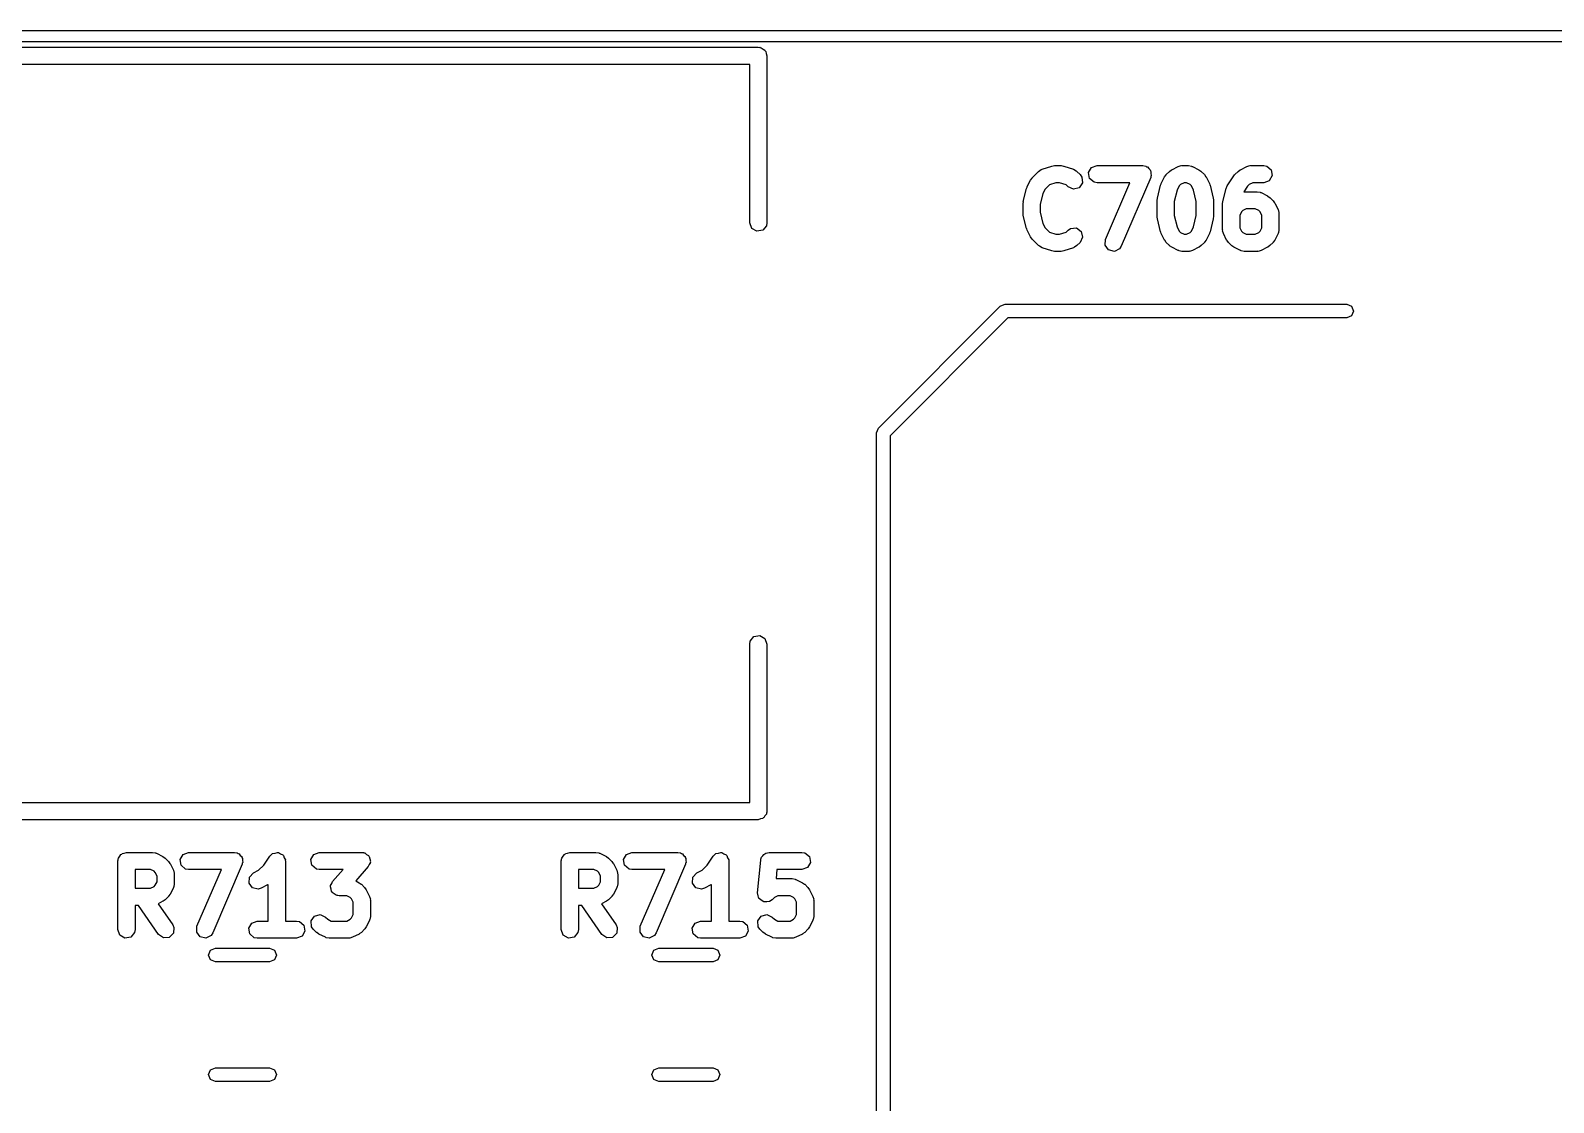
# Model space of a CAD drawing. Extents: x 59.1 to 150.6, y -119.5 to -80.2.
# Drawn here: x 114.8 to 128.1, y -91.32 to -81.95 of the extents above; entities that cross this region are included whole.
import ezdxf

# ---------------------------------------------------------------- set-up
doc = ezdxf.new("R2010")
doc.units = 0
doc.layers.add('BLACK', color=7, linetype='CONTINUOUS')

msp = doc.modelspace()

# ---------------------------------------------------------------- linework, layer by layer
at = {"layer": 'BLACK', "linetype": 'CONTINUOUS'}
for p, q in [((60, -81.95), (149, -81.95)), ((149, -82.05), (60, -82.05)), ((114.556, -82.096), (121.156, -82.096)), ((121.156, -82.096), (121.166, -82.0977)), ((121.166, -82.0977), (121.169, -82.0971)), ((121.169, -82.0971), (121.172, -82.0988)), ((121.172, -82.0988), (121.182, -82.1005)), ((121.182, -82.1005), (121.197, -82.113)), ((121.197, -82.113), (121.213, -82.1228)), ((121.081, -82.246), (114.631, -82.246)), ((121.081, -83.631), (121.081, -82.246)), ((121.213, -82.1228), (121.216, -82.1291)), ((121.216, -82.1291), (121.221, -82.1335)), ((121.221, -82.1335), (121.224, -82.1527)), ((121.224, -82.1527), (121.231, -82.171)), ((121.231, -82.171), (121.231, -83.631)), ((123.605, -83.181), (123.627, -83.166)), ((123.627, -83.166), (123.631, -83.1656)), ((123.631, -83.1656), (123.635, -83.1628)), ((123.635, -83.1628), (123.72, -83.1343)), ((123.72, -83.1343), (123.743, -83.131)), ((123.743, -83.131), (123.744, -83.1304)), ((123.744, -83.1304), (123.801, -83.1304)), ((123.801, -83.1304), (123.823, -83.1343)), ((123.823, -83.1343), (123.825, -83.1343)), ((123.825, -83.1343), (123.911, -83.1628)), ((123.911, -83.1628), (123.934, -83.1753)), ((123.934, -83.1753), (123.936, -83.1791)), ((124.042, -83.1924), (124.067, -83.148)), ((124.067, -83.148), (124.116, -83.1304)), ((124.116, -83.1304), (124.516, -83.1304)), ((124.516, -83.1304), (124.541, -83.135)), ((124.541, -83.135), (124.548, -83.1406)), ((124.548, -83.1406), (124.557, -83.1427)), ((124.557, -83.1427), (124.567, -83.1567)), ((124.567, -83.1567), (124.581, -83.1679)), ((124.581, -83.1679), (124.582, -83.1767)), ((124.582, -83.1767), (124.587, -83.1837)), ((124.748, -83.181), (124.767, -83.1681)), ((124.767, -83.1681), (124.768, -83.1669)), ((124.768, -83.1669), (124.825, -83.1383)), ((124.825, -83.1383), (124.85, -83.1309)), ((124.85, -83.1309), (124.854, -83.132)), ((124.854, -83.132), (124.858, -83.1304)), ((124.858, -83.1304), (124.916, -83.1304)), ((124.916, -83.1304), (124.941, -83.135)), ((124.941, -83.135), (124.945, -83.1378)), ((124.945, -83.1378), (124.949, -83.1383)), ((124.949, -83.1383), (125.006, -83.1669)), ((125.006, -83.1669), (125.024, -83.1803)), ((125.348, -83.181), (125.367, -83.1681)), ((125.367, -83.1681), (125.368, -83.1669)), ((125.368, -83.1669), (125.425, -83.1383)), ((125.425, -83.1383), (125.45, -83.1309)), ((125.45, -83.1309), (125.454, -83.132)), ((125.454, -83.132), (125.458, -83.1304)), ((125.458, -83.1304), (125.573, -83.1304)), ((125.573, -83.1304), (125.598, -83.135)), ((125.598, -83.135), (125.638, -83.1679)), ((125.638, -83.1679), (125.647, -83.2185)), ((123.506, -83.3147), (123.534, -83.2576)), ((123.534, -83.2576), (123.548, -83.2396)), ((123.548, -83.2381), (123.605, -83.181)), ((123.548, -83.2396), (123.548, -83.2381)), ((123.699, -83.2996), (123.663, -83.3356)), ((123.756, -83.2804), (123.699, -83.2996)), ((123.789, -83.2804), (123.756, -83.2804)), ((123.846, -83.2996), (123.789, -83.2804)), ((123.863, -83.3156), (123.846, -83.2996)), ((123.936, -83.1791), (123.94, -83.181)), ((123.94, -83.181), (123.969, -83.2095)), ((123.988, -83.282), (123.959, -83.324)), ((123.969, -83.2095), (123.984, -83.2309)), ((123.984, -83.2309), (123.988, -83.282)), ((124.051, -83.2429), (124.042, -83.1924)), ((124.09, -83.2759), (124.051, -83.2429)), ((124.116, -83.2804), (124.09, -83.2759)), ((124.402, -83.2804), (124.116, -83.2804)), ((124.189, -83.7759), (124.402, -83.2804)), ((124.585, -83.235), (124.327, -83.835)), ((124.589, -83.2185), (124.585, -83.2261)), ((124.585, -83.2261), (124.585, -83.235)), ((124.587, -83.1837), (124.586, -83.2012)), ((124.586, -83.2012), (124.589, -83.2185)), ((124.643, -83.4158), (124.671, -83.3015)), ((124.671, -83.3015), (124.677, -83.2897)), ((124.677, -83.2862), (124.706, -83.229)), ((124.677, -83.2897), (124.677, -83.2862)), ((124.706, -83.229), (124.719, -83.211)), ((124.719, -83.211), (124.72, -83.2095)), ((124.72, -83.2095), (124.748, -83.181)), ((124.834, -83.307), (124.815, -83.3459)), ((124.846, -83.2956), (124.834, -83.307)), ((124.876, -83.2804), (124.846, -83.2956)), ((124.898, -83.2804), (124.876, -83.2804)), ((124.928, -83.2956), (124.898, -83.2804)), ((124.94, -83.307), (124.928, -83.2956)), ((124.959, -83.3459), (124.94, -83.307)), ((125.024, -83.1803), (125.026, -83.181)), ((125.026, -83.181), (125.054, -83.2095)), ((125.054, -83.2095), (125.067, -83.2279)), ((125.067, -83.2279), (125.068, -83.229)), ((125.068, -83.229), (125.097, -83.2862)), ((125.097, -83.2862), (125.101, -83.2986)), ((125.101, -83.2986), (125.103, -83.3015)), ((125.103, -83.3015), (125.131, -83.4158)), ((125.243, -83.3301), (125.253, -83.3071)), ((125.253, -83.3067), (125.31, -83.221)), ((125.253, -83.3071), (125.253, -83.3067)), ((125.31, -83.221), (125.318, -83.2127)), ((125.318, -83.2127), (125.32, -83.2095)), ((125.32, -83.2095), (125.348, -83.181)), ((125.431, -83.3104), (125.398, -83.3603)), ((125.446, -83.2956), (125.431, -83.3104)), ((125.476, -83.2804), (125.446, -83.2956)), ((125.573, -83.2804), (125.476, -83.2804)), ((125.621, -83.2629), (125.573, -83.2804)), ((125.647, -83.2185), (125.621, -83.2629)), ((123.471, -83.4444), (123.5, -83.3301)), ((123.5, -83.3301), (123.505, -83.3183)), ((123.505, -83.3183), (123.506, -83.3147)), ((123.643, -83.3745), (123.619, -83.4718)), ((123.663, -83.3356), (123.643, -83.3745)), ((123.909, -83.3373), (123.863, -83.3156)), ((123.959, -83.324), (123.909, -83.3373)), ((124.641, -83.434), (124.643, -83.4193)), ((124.641, -83.5769), (124.641, -83.434)), ((124.643, -83.4193), (124.643, -83.4158)), ((124.815, -83.3459), (124.791, -83.4432)), ((124.791, -83.4432), (124.791, -83.5676)), ((124.983, -83.4432), (124.959, -83.3459)), ((124.983, -83.5676), (124.983, -83.4432)), ((125.131, -83.4158), (125.132, -83.4307)), ((125.132, -83.4307), (125.133, -83.434)), ((125.133, -83.434), (125.133, -83.5769)), ((125.214, -83.4444), (125.243, -83.3301)), ((125.398, -83.3603), (125.401, -83.359)), ((125.401, -83.359), (125.516, -83.359)), ((125.516, -83.359), (125.541, -83.3635)), ((125.541, -83.3635), (125.545, -83.3664)), ((125.545, -83.3664), (125.549, -83.3669)), ((125.549, -83.3669), (125.606, -83.3955)), ((125.606, -83.3955), (125.624, -83.4088)), ((125.624, -83.4088), (125.626, -83.4095)), ((125.626, -83.4095), (125.654, -83.4381)), ((125.654, -83.4381), (125.667, -83.4565)), ((123.469, -83.4626), (123.472, -83.4478)), ((123.469, -83.5483), (123.469, -83.4626)), ((123.47, -83.5515), (123.469, -83.5483)), ((123.471, -83.5665), (123.47, -83.5515)), ((123.472, -83.4478), (123.471, -83.4444)), ((123.5, -83.6808), (123.471, -83.5665)), ((123.619, -83.4718), (123.619, -83.5391)), ((123.619, -83.5391), (123.643, -83.6364)), ((124.642, -83.5801), (124.641, -83.5769)), ((124.791, -83.5676), (124.815, -83.665)), ((124.959, -83.665), (124.983, -83.5676)), ((125.133, -83.5769), (125.131, -83.5916)), ((125.212, -83.4626), (125.215, -83.4478)), ((125.212, -83.6911), (125.212, -83.4626)), ((125.215, -83.4478), (125.214, -83.4444)), ((125.377, -83.5356), (125.362, -83.566)), ((125.362, -83.566), (125.362, -83.6734)), ((125.389, -83.5242), (125.377, -83.5356)), ((125.419, -83.509), (125.389, -83.5242)), ((125.498, -83.509), (125.419, -83.509)), ((125.528, -83.5242), (125.498, -83.509)), ((125.54, -83.5356), (125.528, -83.5242)), ((125.555, -83.566), (125.54, -83.5356)), ((125.555, -83.6734), (125.555, -83.566)), ((125.667, -83.4565), (125.668, -83.4576)), ((125.668, -83.4576), (125.697, -83.5147)), ((125.697, -83.5147), (125.704, -83.5397)), ((125.704, -83.5397), (125.703, -83.5441)), ((125.703, -83.5441), (125.705, -83.5483)), ((125.705, -83.5483), (125.705, -83.6911)), ((121.099, -83.6792), (121.081, -83.631)), ((121.143, -83.7049), (121.099, -83.6792)), ((121.194, -83.696), (121.143, -83.7049)), ((121.226, -83.6567), (121.194, -83.696)), ((121.231, -83.631), (121.226, -83.6567)), ((123.502, -83.6837), (123.5, -83.6808)), ((123.506, -83.6961), (123.502, -83.6837)), ((123.534, -83.7533), (123.506, -83.6961)), ((123.643, -83.6364), (123.663, -83.6753)), ((123.663, -83.6753), (123.699, -83.7113)), ((123.846, -83.7113), (123.863, -83.6953)), ((123.863, -83.6953), (123.884, -83.6803)), ((123.884, -83.6803), (123.935, -83.6758)), ((123.935, -83.6758), (123.977, -83.7053)), ((123.977, -83.7053), (123.99, -83.7548)), ((124.643, -83.595), (124.642, -83.5801)), ((124.671, -83.7093), (124.643, -83.595)), ((124.673, -83.7123), (124.671, -83.7093)), ((124.815, -83.665), (124.834, -83.7039)), ((124.834, -83.7039), (124.846, -83.7152)), ((124.928, -83.7152), (124.94, -83.7039)), ((124.94, -83.7039), (124.959, -83.665)), ((125.103, -83.7093), (125.097, -83.7212)), ((125.131, -83.595), (125.103, -83.7093)), ((125.131, -83.5916), (125.131, -83.595)), ((125.214, -83.6954), (125.212, -83.6911)), ((125.212, -83.6997), (125.214, -83.6954)), ((125.22, -83.7247), (125.212, -83.6997)), ((125.362, -83.6734), (125.377, -83.7039)), ((125.377, -83.7039), (125.389, -83.7152)), ((125.528, -83.7152), (125.54, -83.7039)), ((125.54, -83.7039), (125.555, -83.6734)), ((125.705, -83.6911), (125.7, -83.7168)), ((123.535, -83.7544), (123.534, -83.7533)), ((123.548, -83.7727), (123.535, -83.7544)), ((123.605, -83.8299), (123.548, -83.7727)), ((123.609, -83.8318), (123.605, -83.8299)), ((123.612, -83.8356), (123.609, -83.8318)), ((123.635, -83.848), (123.612, -83.8356)), ((123.699, -83.7113), (123.756, -83.7304)), ((123.756, -83.7304), (123.789, -83.7304)), ((123.789, -83.7304), (123.846, -83.7113)), ((123.94, -83.8299), (123.919, -83.8448)), ((123.969, -83.8013), (123.94, -83.8299)), ((123.99, -83.7548), (123.969, -83.8013)), ((124.187, -83.8271), (124.189, -83.7759)), ((124.217, -83.8682), (124.187, -83.8271)), ((124.327, -83.835), (124.313, -83.8568)), ((124.677, -83.7247), (124.673, -83.7123)), ((124.706, -83.7818), (124.677, -83.7247)), ((124.707, -83.783), (124.706, -83.7818)), ((124.72, -83.8013), (124.707, -83.783)), ((124.748, -83.8299), (124.72, -83.8013)), ((124.75, -83.8306), (124.748, -83.8299)), ((124.768, -83.8439), (124.75, -83.8306)), ((124.846, -83.7152), (124.876, -83.7304)), ((124.876, -83.7304), (124.898, -83.7304)), ((124.898, -83.7304), (124.928, -83.7152)), ((125.007, -83.8428), (125.006, -83.8439)), ((125.026, -83.8299), (125.007, -83.8428)), ((125.054, -83.8013), (125.026, -83.8299)), ((125.055, -83.7998), (125.054, -83.8013)), ((125.068, -83.7818), (125.055, -83.7998)), ((125.097, -83.7247), (125.068, -83.7818)), ((125.097, -83.7212), (125.097, -83.7247)), ((125.248, -83.7818), (125.22, -83.7247)), ((125.25, -83.783), (125.248, -83.7818)), ((125.263, -83.8013), (125.25, -83.783)), ((125.291, -83.8299), (125.263, -83.8013)), ((125.293, -83.8306), (125.291, -83.8299)), ((125.311, -83.8439), (125.293, -83.8306)), ((125.389, -83.7152), (125.419, -83.7304)), ((125.419, -83.7304), (125.498, -83.7304)), ((125.498, -83.7304), (125.528, -83.7152)), ((125.607, -83.8428), (125.606, -83.8439)), ((125.626, -83.8299), (125.607, -83.8428)), ((125.654, -83.8013), (125.626, -83.8299)), ((125.655, -83.7998), (125.654, -83.8013)), ((125.668, -83.7818), (125.655, -83.7998)), ((125.697, -83.7247), (125.668, -83.7818)), ((125.7, -83.7168), (125.697, -83.7202)), ((125.697, -83.7202), (125.697, -83.7247)), ((123.72, -83.8766), (123.635, -83.848)), ((123.722, -83.8765), (123.72, -83.8766)), ((123.744, -83.8804), (123.722, -83.8765)), ((123.801, -83.8804), (123.744, -83.8804)), ((123.803, -83.8799), (123.801, -83.8804)), ((123.825, -83.8766), (123.803, -83.8799)), ((123.911, -83.848), (123.825, -83.8766)), ((123.914, -83.8452), (123.911, -83.848)), ((123.919, -83.8448), (123.914, -83.8452)), ((124.267, -83.8799), (124.217, -83.8682)), ((124.313, -83.8568), (124.267, -83.8799)), ((124.825, -83.8725), (124.768, -83.8439)), ((124.829, -83.873), (124.825, -83.8725)), ((124.833, -83.8759), (124.829, -83.873)), ((124.858, -83.8804), (124.833, -83.8759)), ((124.916, -83.8804), (124.858, -83.8804)), ((124.92, -83.8789), (124.916, -83.8804)), ((124.924, -83.8799), (124.92, -83.8789)), ((124.949, -83.8725), (124.924, -83.8799)), ((125.006, -83.8439), (124.949, -83.8725)), ((125.368, -83.8725), (125.311, -83.8439)), ((125.372, -83.873), (125.368, -83.8725)), ((125.376, -83.8759), (125.372, -83.873)), ((125.401, -83.8804), (125.376, -83.8759)), ((125.516, -83.8804), (125.401, -83.8804)), ((125.52, -83.8789), (125.516, -83.8804)), ((125.524, -83.8799), (125.52, -83.8789)), ((125.549, -83.8725), (125.524, -83.8799)), ((125.606, -83.8439), (125.549, -83.8725)), ((122.206, -85.424), (123.27, -84.3596)), ((123.27, -84.3596), (123.29, -84.3512)), ((123.29, -84.3512), (123.312, -84.342)), ((123.312, -84.342), (126.298, -84.342)), ((126.298, -84.342), (126.34, -84.3596)), ((126.34, -84.3596), (126.358, -84.402)), ((123.337, -84.462), (122.308, -85.4913)), ((126.298, -84.462), (123.337, -84.462)), ((126.34, -84.4444), (126.298, -84.462)), ((126.358, -84.402), (126.34, -84.4444)), ((122.188, -85.4664), (122.206, -85.424)), ((122.188, -94.922), (122.188, -85.4664)), ((122.308, -85.4913), (122.308, -94.862)), ((121.081, -87.311), (121.086, -87.2853)), ((121.086, -87.2853), (121.118, -87.246)), ((121.118, -87.246), (121.169, -87.2371)), ((121.169, -87.2371), (121.213, -87.2628)), ((121.213, -87.2628), (121.231, -87.311)), ((121.081, -88.696), (121.081, -87.311)), ((121.231, -87.311), (121.231, -88.771)), ((114.631, -88.696), (121.081, -88.696)), ((121.156, -88.846), (114.556, -88.846)), ((121.174, -88.8393), (121.156, -88.846)), ((121.194, -88.836), (121.174, -88.8393)), ((121.198, -88.8308), (121.194, -88.836)), ((121.204, -88.8285), (121.198, -88.8308)), ((121.214, -88.8116), (121.204, -88.8285)), ((121.226, -88.7967), (121.214, -88.8116)), ((121.228, -88.7869), (121.226, -88.7967)), ((121.23, -88.784), (121.228, -88.7869)), ((121.231, -88.771), (121.229, -88.7807)), ((121.229, -88.7807), (121.23, -88.784)), ((115.564, -89.1808), (115.577, -89.1658)), ((115.577, -89.1658), (115.587, -89.149)), ((115.587, -89.149), (115.593, -89.1467)), ((115.593, -89.1467), (115.597, -89.1415)), ((115.597, -89.1415), (115.616, -89.1381)), ((115.616, -89.1381), (115.635, -89.1314)), ((115.635, -89.1314), (115.863, -89.1314)), ((115.863, -89.1314), (115.889, -89.136)), ((115.889, -89.136), (115.892, -89.1388)), ((115.892, -89.1388), (115.897, -89.1393)), ((115.897, -89.1393), (115.954, -89.1679)), ((116.104, -89.1934), (116.129, -89.149)), ((116.129, -89.149), (116.178, -89.1314)), ((116.178, -89.1314), (116.578, -89.1314)), ((116.578, -89.1314), (116.603, -89.136)), ((116.603, -89.136), (116.61, -89.1416)), ((116.61, -89.1416), (116.619, -89.1437)), ((116.619, -89.1437), (116.629, -89.1577)), ((116.629, -89.1577), (116.643, -89.1689)), ((116.834, -89.2444), (116.887, -89.1648)), ((116.887, -89.1648), (116.905, -89.146)), ((116.905, -89.146), (116.909, -89.1448)), ((116.909, -89.1448), (116.911, -89.1415)), ((116.911, -89.1415), (116.933, -89.1377)), ((116.933, -89.1377), (116.954, -89.1316)), ((116.954, -89.1316), (116.958, -89.1333)), ((116.958, -89.1333), (116.962, -89.1326)), ((116.962, -89.1326), (116.981, -89.1434)), ((116.981, -89.1434), (117.001, -89.1522)), ((117.001, -89.1522), (117.003, -89.1561)), ((117.003, -89.1561), (117.006, -89.1582)), ((117.006, -89.1582), (117.014, -89.1787)), ((117.247, -89.1934), (117.272, -89.149)), ((117.272, -89.149), (117.32, -89.1314)), ((117.32, -89.1314), (117.692, -89.1314)), ((117.692, -89.1314), (117.703, -89.1334)), ((117.703, -89.1334), (117.706, -89.1329)), ((117.706, -89.1329), (117.709, -89.1345)), ((117.709, -89.1345), (117.718, -89.136)), ((117.718, -89.136), (117.733, -89.1489)), ((117.733, -89.1489), (117.75, -89.1594)), ((117.75, -89.1594), (117.752, -89.1651)), ((117.752, -89.1651), (117.757, -89.1689)), ((119.438, -89.1808), (119.451, -89.1658)), ((119.451, -89.1658), (119.461, -89.149)), ((119.461, -89.149), (119.467, -89.1467)), ((119.467, -89.1467), (119.471, -89.1415)), ((119.471, -89.1415), (119.49, -89.1381)), ((119.49, -89.1381), (119.509, -89.1314)), ((119.509, -89.1314), (119.737, -89.1314)), ((119.737, -89.1314), (119.763, -89.136)), ((119.763, -89.136), (119.766, -89.1388)), ((119.766, -89.1388), (119.771, -89.1393)), ((119.771, -89.1393), (119.828, -89.1679)), ((119.978, -89.1934), (120.003, -89.149)), ((120.003, -89.149), (120.052, -89.1314)), ((120.052, -89.1314), (120.452, -89.1314)), ((120.452, -89.1314), (120.477, -89.136)), ((120.477, -89.136), (120.484, -89.1416)), ((120.484, -89.1416), (120.493, -89.1437)), ((120.493, -89.1437), (120.503, -89.1577)), ((120.503, -89.1577), (120.517, -89.1689)), ((120.708, -89.2444), (120.761, -89.1648)), ((120.761, -89.1648), (120.779, -89.146)), ((120.779, -89.146), (120.783, -89.1448)), ((120.783, -89.1448), (120.785, -89.1415)), ((120.785, -89.1415), (120.807, -89.1377)), ((120.807, -89.1377), (120.828, -89.1316)), ((120.828, -89.1316), (120.832, -89.1333)), ((120.832, -89.1333), (120.836, -89.1326)), ((120.836, -89.1326), (120.855, -89.1434)), ((120.855, -89.1434), (120.875, -89.1522)), ((120.875, -89.1522), (120.877, -89.1561)), ((120.877, -89.1561), (120.88, -89.1582)), ((120.88, -89.1582), (120.888, -89.1787)), ((121.184, -89.1739), (121.195, -89.1628)), ((121.195, -89.1628), (121.203, -89.149)), ((121.203, -89.149), (121.213, -89.1454)), ((121.213, -89.1454), (121.221, -89.1381)), ((121.221, -89.1381), (121.237, -89.1369)), ((121.237, -89.1369), (121.252, -89.1314)), ((121.252, -89.1314), (121.537, -89.1314)), ((121.537, -89.1314), (121.563, -89.136)), ((121.563, -89.136), (121.602, -89.1689)), ((115.56, -89.2064), (115.561, -89.1967)), ((115.56, -89.8064), (115.56, -89.2064)), ((115.561, -89.1934), (115.563, -89.1905)), ((115.561, -89.1967), (115.561, -89.1934)), ((115.563, -89.1905), (115.564, -89.1808)), ((115.71, -89.2814), (115.71, -89.4457)), ((115.846, -89.2814), (115.71, -89.2814)), ((115.876, -89.2966), (115.846, -89.2814)), ((115.887, -89.308), (115.876, -89.2966)), ((115.954, -89.1679), (115.972, -89.1813)), ((115.972, -89.1813), (115.973, -89.182)), ((115.973, -89.182), (116.002, -89.2105)), ((116.002, -89.2105), (116.015, -89.2289)), ((116.015, -89.2289), (116.016, -89.23)), ((116.016, -89.23), (116.045, -89.2872)), ((116.045, -89.2872), (116.052, -89.3121)), ((116.113, -89.2439), (116.104, -89.1934)), ((116.152, -89.2769), (116.113, -89.2439)), ((116.178, -89.2814), (116.152, -89.2769)), ((116.464, -89.2814), (116.178, -89.2814)), ((116.251, -89.7769), (116.464, -89.2814)), ((116.647, -89.236), (116.389, -89.836)), ((116.643, -89.1689), (116.644, -89.1777)), ((116.644, -89.1777), (116.649, -89.1847)), ((116.651, -89.2195), (116.647, -89.2271)), ((116.647, -89.2271), (116.647, -89.236)), ((116.649, -89.1847), (116.648, -89.2022)), ((116.648, -89.2022), (116.651, -89.2195)), ((116.744, -89.3108), (116.79, -89.2876)), ((116.79, -89.2876), (116.834, -89.2444)), ((117.014, -89.1787), (117.024, -89.1982)), ((117.024, -89.1982), (117.023, -89.2024)), ((117.023, -89.2024), (117.024, -89.2064)), ((117.024, -89.2064), (117.024, -89.7314)), ((117.255, -89.2439), (117.247, -89.1934)), ((117.295, -89.2769), (117.255, -89.2439)), ((117.32, -89.2814), (117.295, -89.2769)), ((117.527, -89.2814), (117.32, -89.2814)), ((117.435, -89.3856), (117.527, -89.2814)), ((117.748, -89.2558), (117.638, -89.3815)), ((117.756, -89.237), (117.748, -89.2558)), ((117.766, -89.2195), (117.756, -89.237)), ((117.757, -89.1689), (117.76, -89.1888)), ((117.76, -89.1888), (117.767, -89.208)), ((117.767, -89.208), (117.765, -89.2136)), ((117.765, -89.2136), (117.766, -89.2195)), ((119.434, -89.2064), (119.435, -89.1967)), ((119.434, -89.8064), (119.434, -89.2064)), ((119.435, -89.1934), (119.437, -89.1905)), ((119.435, -89.1967), (119.435, -89.1934)), ((119.437, -89.1905), (119.438, -89.1808)), ((119.584, -89.2814), (119.584, -89.4457)), ((119.72, -89.2814), (119.584, -89.2814)), ((119.75, -89.2966), (119.72, -89.2814)), ((119.761, -89.308), (119.75, -89.2966)), ((119.828, -89.1679), (119.846, -89.1813)), ((119.846, -89.1813), (119.847, -89.182)), ((119.847, -89.182), (119.876, -89.2105)), ((119.876, -89.2105), (119.889, -89.2289)), ((119.889, -89.2289), (119.89, -89.23)), ((119.89, -89.23), (119.919, -89.2872)), ((119.919, -89.2872), (119.926, -89.3121)), ((119.987, -89.2439), (119.978, -89.1934)), ((120.026, -89.2769), (119.987, -89.2439)), ((120.052, -89.2814), (120.026, -89.2769)), ((120.338, -89.2814), (120.052, -89.2814)), ((120.125, -89.7769), (120.338, -89.2814)), ((120.521, -89.236), (120.263, -89.836)), ((120.517, -89.1689), (120.518, -89.1777)), ((120.518, -89.1777), (120.523, -89.1847)), ((120.525, -89.2195), (120.521, -89.2271)), ((120.521, -89.2271), (120.521, -89.236)), ((120.523, -89.1847), (120.522, -89.2022)), ((120.522, -89.2022), (120.525, -89.2195)), ((120.618, -89.3108), (120.664, -89.2876)), ((120.664, -89.2876), (120.708, -89.2444)), ((120.888, -89.1787), (120.898, -89.1982)), ((120.898, -89.1982), (120.897, -89.2024)), ((120.897, -89.2024), (120.898, -89.2064)), ((120.898, -89.2064), (120.898, -89.7314)), ((121.148, -89.4847), (121.177, -89.199)), ((121.177, -89.199), (121.178, -89.1951)), ((121.178, -89.1934), (121.179, -89.1907)), ((121.178, -89.1951), (121.178, -89.1934)), ((121.179, -89.1907), (121.184, -89.1739)), ((121.319, -89.2814), (121.312, -89.36)), ((121.537, -89.2814), (121.319, -89.2814)), ((121.585, -89.2639), (121.537, -89.2814)), ((121.611, -89.2195), (121.585, -89.2639)), ((121.602, -89.1689), (121.611, -89.2195)), ((115.846, -89.4457), (115.876, -89.4305)), ((115.876, -89.4305), (115.887, -89.4191)), ((115.903, -89.3384), (115.887, -89.308)), ((115.887, -89.4191), (115.903, -89.3887)), ((115.903, -89.3887), (115.903, -89.3384)), ((116.048, -89.4321), (116.045, -89.4355)), ((116.053, -89.4064), (116.048, -89.4321)), ((116.052, -89.3121), (116.051, -89.3165)), ((116.051, -89.3165), (116.053, -89.3207)), ((116.053, -89.3207), (116.053, -89.4064)), ((116.706, -89.3992), (116.709, -89.348)), ((116.736, -89.4404), (116.706, -89.3992)), ((116.709, -89.348), (116.744, -89.3108)), ((116.868, -89.4164), (116.811, -89.4449)), ((116.869, -89.4152), (116.868, -89.4164)), ((116.874, -89.4119), (116.869, -89.4152)), ((116.874, -89.7314), (116.874, -89.4119)), ((117.417, -89.4334), (117.419, -89.4279)), ((117.418, -89.422), (117.428, -89.4045)), ((117.419, -89.4279), (117.418, -89.422)), ((117.428, -89.4045), (117.435, -89.3856)), ((117.638, -89.3815), (117.668, -89.3965)), ((117.668, -89.3965), (117.686, -89.4098)), ((117.686, -89.4098), (117.688, -89.4105)), ((117.688, -89.4105), (117.716, -89.4391)), ((119.72, -89.4457), (119.75, -89.4305)), ((119.75, -89.4305), (119.761, -89.4191)), ((119.777, -89.3384), (119.761, -89.308)), ((119.761, -89.4191), (119.777, -89.3887)), ((119.777, -89.3887), (119.777, -89.3384)), ((119.922, -89.4321), (119.919, -89.4355)), ((119.927, -89.4064), (119.922, -89.4321)), ((119.926, -89.3121), (119.925, -89.3165)), ((119.925, -89.3165), (119.927, -89.3207)), ((119.927, -89.3207), (119.927, -89.4064)), ((120.58, -89.3992), (120.583, -89.348)), ((120.61, -89.4404), (120.58, -89.3992)), ((120.583, -89.348), (120.618, -89.3108)), ((120.742, -89.4164), (120.685, -89.4449)), ((120.743, -89.4152), (120.742, -89.4164)), ((120.748, -89.4119), (120.743, -89.4152)), ((120.748, -89.7314), (120.748, -89.4119)), ((121.312, -89.36), (121.452, -89.36)), ((121.452, -89.36), (121.477, -89.3645)), ((121.477, -89.3645), (121.481, -89.3674)), ((121.481, -89.3674), (121.485, -89.3679)), ((121.485, -89.3679), (121.542, -89.3965)), ((121.542, -89.3965), (121.56, -89.4098)), ((121.56, -89.4098), (121.562, -89.4105)), ((121.562, -89.4105), (121.59, -89.4391)), ((115.71, -89.4457), (115.846, -89.4457)), ((115.954, -89.5592), (115.911, -89.5807)), ((115.955, -89.558), (115.954, -89.5592)), ((115.973, -89.5452), (115.955, -89.558)), ((116.002, -89.5166), (115.973, -89.5452)), ((116.003, -89.5151), (116.002, -89.5166)), ((116.016, -89.4971), (116.003, -89.5151)), ((116.045, -89.44), (116.016, -89.4971)), ((116.045, -89.4355), (116.045, -89.44)), ((116.786, -89.4524), (116.736, -89.4404)), ((116.811, -89.4449), (116.786, -89.4524)), ((117.423, -89.4526), (117.417, -89.4334)), ((117.427, -89.4725), (117.423, -89.4526)), ((117.431, -89.4763), (117.427, -89.4725)), ((117.433, -89.482), (117.431, -89.4763)), ((117.451, -89.4925), (117.433, -89.482)), ((117.466, -89.5055), (117.451, -89.4925)), ((117.475, -89.507), (117.466, -89.5055)), ((117.477, -89.5086), (117.475, -89.507)), ((117.481, -89.508), (117.477, -89.5086)), ((117.492, -89.51), (117.481, -89.508)), ((117.56, -89.51), (117.492, -89.51)), ((117.59, -89.5252), (117.56, -89.51)), ((117.602, -89.5366), (117.59, -89.5252)), ((117.617, -89.567), (117.602, -89.5366)), ((117.716, -89.4391), (117.729, -89.4575)), ((117.729, -89.4575), (117.73, -89.4586)), ((117.73, -89.4586), (117.759, -89.5157)), ((117.759, -89.5157), (117.766, -89.5407)), ((117.766, -89.5407), (117.765, -89.5451)), ((117.765, -89.5451), (117.767, -89.5493)), ((117.767, -89.5493), (117.767, -89.6921)), ((119.584, -89.4457), (119.72, -89.4457)), ((119.828, -89.5592), (119.785, -89.5807)), ((119.829, -89.558), (119.828, -89.5592)), ((119.847, -89.5452), (119.829, -89.558)), ((119.876, -89.5166), (119.847, -89.5452)), ((119.877, -89.5151), (119.876, -89.5166)), ((119.89, -89.4971), (119.877, -89.5151)), ((119.919, -89.44), (119.89, -89.4971)), ((119.919, -89.4355), (119.919, -89.44)), ((120.66, -89.4524), (120.61, -89.4404)), ((120.685, -89.4449), (120.66, -89.4524)), ((121.148, -89.4852), (121.148, -89.4847)), ((121.148, -89.4856), (121.148, -89.4852)), ((121.155, -89.51), (121.148, -89.4856)), ((121.161, -89.5344), (121.155, -89.51)), ((121.161, -89.5347), (121.161, -89.5344)), ((121.162, -89.5352), (121.161, -89.5347)), ((121.182, -89.5496), (121.162, -89.5352)), ((121.203, -89.5643), (121.182, -89.5496)), ((121.204, -89.5646), (121.203, -89.5643)), ((121.203, -89.5643), (121.203, -89.5643)), ((121.229, -89.5624), (121.204, -89.5646)), ((121.254, -89.5605), (121.229, -89.5624)), ((121.255, -89.5601), (121.254, -89.5602)), ((121.254, -89.5602), (121.254, -89.5605)), ((121.276, -89.5452), (121.255, -89.5601)), ((121.296, -89.5252), (121.276, -89.5452)), ((121.326, -89.51), (121.296, -89.5252)), ((121.434, -89.51), (121.326, -89.51)), ((121.464, -89.5252), (121.434, -89.51)), ((121.476, -89.5366), (121.464, -89.5252)), ((121.491, -89.567), (121.476, -89.5366)), ((121.59, -89.4391), (121.603, -89.4575)), ((121.603, -89.4575), (121.604, -89.4586)), ((121.604, -89.4586), (121.633, -89.5157)), ((121.633, -89.5157), (121.64, -89.5407)), ((121.64, -89.5407), (121.639, -89.5451)), ((121.639, -89.5451), (121.641, -89.5493)), ((121.641, -89.5493), (121.641, -89.6921)), ((115.739, -89.5957), (115.71, -89.5957)), ((115.71, -89.5957), (115.71, -89.8064)), ((115.916, -89.8494), (115.739, -89.5957)), ((115.911, -89.5807), (116.039, -89.7634)), ((117.248, -89.7299), (117.277, -89.6878)), ((117.277, -89.6878), (117.327, -89.6746)), ((117.327, -89.6746), (117.373, -89.6963)), ((117.373, -89.6963), (117.393, -89.7162)), ((117.602, -89.7049), (117.617, -89.6744)), ((117.617, -89.6744), (117.617, -89.567)), ((117.767, -89.6921), (117.762, -89.7178)), ((119.613, -89.5957), (119.584, -89.5957)), ((119.584, -89.5957), (119.584, -89.8064)), ((119.79, -89.8494), (119.613, -89.5957)), ((119.785, -89.5807), (119.913, -89.7634)), ((121.151, -89.7299), (121.18, -89.6878)), ((121.18, -89.6878), (121.23, -89.6746)), ((121.23, -89.6746), (121.276, -89.6963)), ((121.276, -89.6963), (121.296, -89.7162)), ((121.476, -89.7049), (121.491, -89.6744)), ((121.491, -89.6744), (121.491, -89.567)), ((121.641, -89.6921), (121.636, -89.7178)), ((115.577, -89.8546), (115.56, -89.8064)), ((115.705, -89.8321), (115.672, -89.8714)), ((115.71, -89.8064), (115.705, -89.8321)), ((116.039, -89.7634), (116.05, -89.787)), ((116.05, -89.787), (116.046, -89.8381)), ((116.249, -89.8281), (116.251, -89.7769)), ((116.279, -89.8692), (116.249, -89.8281)), ((116.704, -89.7934), (116.729, -89.749)), ((116.713, -89.8439), (116.704, -89.7934)), ((116.729, -89.749), (116.778, -89.7314)), ((116.778, -89.7314), (116.874, -89.7314)), ((117.024, -89.7314), (117.12, -89.7314)), ((117.12, -89.7314), (117.146, -89.736)), ((117.146, -89.736), (117.185, -89.7689)), ((117.194, -89.8195), (117.169, -89.8639)), ((117.185, -89.7689), (117.194, -89.8195)), ((117.252, -89.781), (117.248, -89.7299)), ((117.267, -89.8023), (117.252, -89.781)), ((117.296, -89.8309), (117.267, -89.8023)), ((117.297, -89.8316), (117.296, -89.8309)), ((117.315, -89.8449), (117.297, -89.8316)), ((117.393, -89.7162), (117.424, -89.7314)), ((117.424, -89.7314), (117.56, -89.7314)), ((117.56, -89.7314), (117.59, -89.7162)), ((117.59, -89.7162), (117.602, -89.7049)), ((117.688, -89.8309), (117.669, -89.8438)), ((117.716, -89.8023), (117.688, -89.8309)), ((117.717, -89.8008), (117.716, -89.8023)), ((117.73, -89.7828), (117.717, -89.8008)), ((117.759, -89.7257), (117.73, -89.7828)), ((117.762, -89.7178), (117.759, -89.7212)), ((117.759, -89.7212), (117.759, -89.7257)), ((119.451, -89.8546), (119.434, -89.8064)), ((119.579, -89.8321), (119.546, -89.8714)), ((119.584, -89.8064), (119.579, -89.8321)), ((119.913, -89.7634), (119.924, -89.787)), ((119.924, -89.787), (119.92, -89.8381)), ((120.123, -89.8281), (120.125, -89.7769)), ((120.153, -89.8692), (120.123, -89.8281)), ((120.578, -89.7934), (120.603, -89.749)), ((120.587, -89.8439), (120.578, -89.7934)), ((120.603, -89.749), (120.652, -89.7314)), ((120.652, -89.7314), (120.748, -89.7314)), ((120.898, -89.7314), (120.994, -89.7314)), ((120.994, -89.7314), (121.02, -89.736)), ((121.02, -89.736), (121.059, -89.7689)), ((121.068, -89.8195), (121.043, -89.8639)), ((121.059, -89.7689), (121.068, -89.8195)), ((121.155, -89.781), (121.151, -89.7299)), ((121.17, -89.8023), (121.155, -89.781)), ((121.199, -89.8309), (121.17, -89.8023)), ((121.2, -89.8316), (121.199, -89.8309)), ((121.218, -89.8449), (121.2, -89.8316)), ((121.296, -89.7162), (121.326, -89.7314)), ((121.326, -89.7314), (121.434, -89.7314)), ((121.434, -89.7314), (121.464, -89.7162)), ((121.464, -89.7162), (121.476, -89.7049)), ((121.562, -89.8309), (121.543, -89.8438)), ((121.59, -89.8023), (121.562, -89.8309)), ((121.591, -89.8008), (121.59, -89.8023)), ((121.604, -89.7828), (121.591, -89.8008)), ((121.633, -89.7257), (121.604, -89.7828)), ((121.636, -89.7178), (121.633, -89.7212)), ((121.633, -89.7212), (121.633, -89.7257)), ((115.622, -89.8803), (115.577, -89.8546)), ((115.672, -89.8714), (115.622, -89.8803)), ((115.958, -89.8789), (115.916, -89.8494)), ((116.009, -89.8744), (115.958, -89.8789)), ((116.046, -89.8381), (116.009, -89.8744)), ((116.329, -89.8809), (116.279, -89.8692)), ((116.375, -89.8578), (116.329, -89.8809)), ((116.389, -89.836), (116.375, -89.8578)), ((116.752, -89.8769), (116.713, -89.8439)), ((116.778, -89.8814), (116.752, -89.8769)), ((117.12, -89.8814), (116.778, -89.8814)), ((117.169, -89.8639), (117.12, -89.8814)), ((117.373, -89.8735), (117.315, -89.8449)), ((117.377, -89.874), (117.373, -89.8735)), ((117.38, -89.8769), (117.377, -89.874)), ((117.406, -89.8814), (117.38, -89.8769)), ((117.578, -89.8814), (117.406, -89.8814)), ((117.582, -89.8799), (117.578, -89.8814)), ((117.586, -89.8809), (117.582, -89.8799)), ((117.611, -89.8735), (117.586, -89.8809)), ((117.668, -89.8449), (117.611, -89.8735)), ((117.669, -89.8438), (117.668, -89.8449)), ((119.496, -89.8803), (119.451, -89.8546)), ((119.546, -89.8714), (119.496, -89.8803)), ((119.832, -89.8789), (119.79, -89.8494)), ((119.883, -89.8744), (119.832, -89.8789)), ((119.92, -89.8381), (119.883, -89.8744)), ((120.203, -89.8809), (120.153, -89.8692)), ((120.249, -89.8578), (120.203, -89.8809)), ((120.263, -89.836), (120.249, -89.8578)), ((120.626, -89.8769), (120.587, -89.8439)), ((120.652, -89.8814), (120.626, -89.8769)), ((120.994, -89.8814), (120.652, -89.8814)), ((121.043, -89.8639), (120.994, -89.8814)), ((121.275, -89.8735), (121.218, -89.8449)), ((121.28, -89.874), (121.275, -89.8735)), ((121.283, -89.8769), (121.28, -89.874)), ((121.309, -89.8814), (121.283, -89.8769)), ((121.452, -89.8814), (121.309, -89.8814)), ((121.456, -89.8799), (121.452, -89.8814)), ((121.46, -89.8809), (121.456, -89.8799)), ((121.485, -89.8735), (121.46, -89.8809)), ((121.542, -89.8449), (121.485, -89.8735)), ((121.543, -89.8438), (121.542, -89.8449)), ((116.352, -90.0285), (116.369, -89.9861)), ((116.369, -90.0709), (116.352, -90.0285)), ((116.369, -89.9861), (116.412, -89.9685)), ((116.412, -90.0885), (116.369, -90.0709)), ((116.412, -89.9685), (116.886, -89.9685)), ((116.886, -90.0885), (116.412, -90.0885)), ((116.886, -89.9685), (116.929, -89.9861)), ((116.929, -90.0709), (116.886, -90.0885)), ((116.929, -89.9861), (116.946, -90.0285)), ((116.946, -90.0285), (116.929, -90.0709)), ((120.226, -90.0285), (120.243, -89.9861)), ((120.243, -90.0709), (120.226, -90.0285)), ((120.243, -89.9861), (120.286, -89.9685)), ((120.286, -90.0885), (120.243, -90.0709)), ((120.286, -89.9685), (120.76, -89.9685)), ((120.76, -90.0885), (120.286, -90.0885)), ((120.76, -89.9685), (120.803, -89.9861)), ((120.803, -90.0709), (120.76, -90.0885)), ((120.803, -89.9861), (120.82, -90.0285)), ((120.82, -90.0285), (120.803, -90.0709)), ((116.369, -91.0311), (116.412, -91.0135)), ((116.412, -91.0135), (116.886, -91.0135)), ((116.886, -91.0135), (116.929, -91.0311)), ((120.243, -91.0311), (120.286, -91.0135)), ((120.286, -91.0135), (120.76, -91.0135)), ((120.76, -91.0135), (120.803, -91.0311)), ((116.352, -91.0735), (116.369, -91.0311)), ((116.369, -91.1159), (116.352, -91.0735)), ((116.412, -91.1335), (116.369, -91.1159)), ((116.886, -91.1335), (116.412, -91.1335)), ((116.929, -91.1159), (116.886, -91.1335)), ((116.929, -91.0311), (116.946, -91.0735)), ((116.946, -91.0735), (116.929, -91.1159)), ((120.226, -91.0735), (120.243, -91.0311)), ((120.243, -91.1159), (120.226, -91.0735)), ((120.286, -91.1335), (120.243, -91.1159)), ((120.76, -91.1335), (120.286, -91.1335)), ((120.803, -91.1159), (120.76, -91.1335)), ((120.803, -91.0311), (120.82, -91.0735)), ((120.82, -91.0735), (120.803, -91.1159))]:
    msp.add_line(p, q, dxfattribs=at)

doc.saveas('drawing.dxf')
